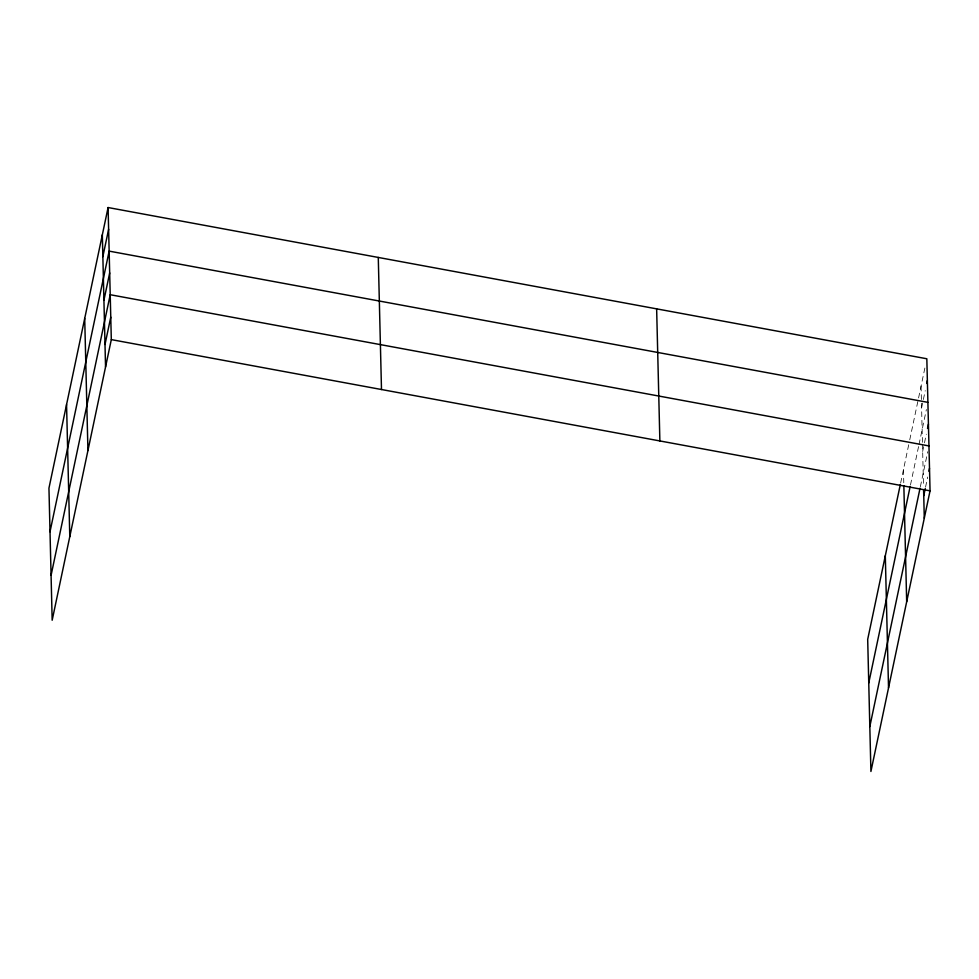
<?xml version="1.0" encoding="UTF-8"?>
<svg xmlns="http://www.w3.org/2000/svg" width="979" height="979" viewBox="0 0 979 979"><rect width="100%" height="100%" fill="white"/><g stroke="black" fill="none" stroke-linecap="round" stroke-linejoin="round"><path stroke-width="0.73" stroke-dasharray="4.89 3.67" d="M900.643 483.039L909.43 441.321M909.748 439.828L925.008 367.394M921.606 407.888L925.241 390.621M910.494 484.899L918.669 446.094M918.987 444.601L926.379 409.54M922.659 451.466L924.176 444.282M924.482 442.838L926.305 434.211M920.37 486.698L927.737 451.686M925.559 487.089L927.688 477.018M921.068 386.093L922.451 442.753M922.487 444.209L923.527 486.734M903.458 469.675L903.776 482.757"/><path stroke-width="1.47" d="M108.082 207.536L48.95 488.154L52.168 620.233L111.312 339.615L108.082 207.536L926.832 358.767L930.05 490.846L870.918 771.464L867.688 639.385L900.325 484.532M102.856 256.657L108.62 229.331M50.015 531.744L109.146 251.126L927.896 402.357M103.921 300.247L109.685 272.921M51.079 575.334L110.211 294.716L928.949 445.934M104.998 344.486L110.762 317.159M926.758 383.438L927.358 380.562M868.752 682.975L910.176 486.392M927.517 428.459L928.422 424.14M869.817 726.553L920.052 488.191M923.748 495.717L925.265 488.521M928.9 471.266L929.499 468.39M111.312 339.615L930.05 490.846M923.601 489.733L924.286 518.172M903.85 485.657L906.676 601.755M885.31 555.791L888.528 687.87M656.64 308.862L659.87 440.942M378.273 257.44L381.492 389.52M102.33 234.862L105.548 366.941M84.708 318.444L87.939 450.524M66.56 404.572L69.79 536.651"/></g></svg>
